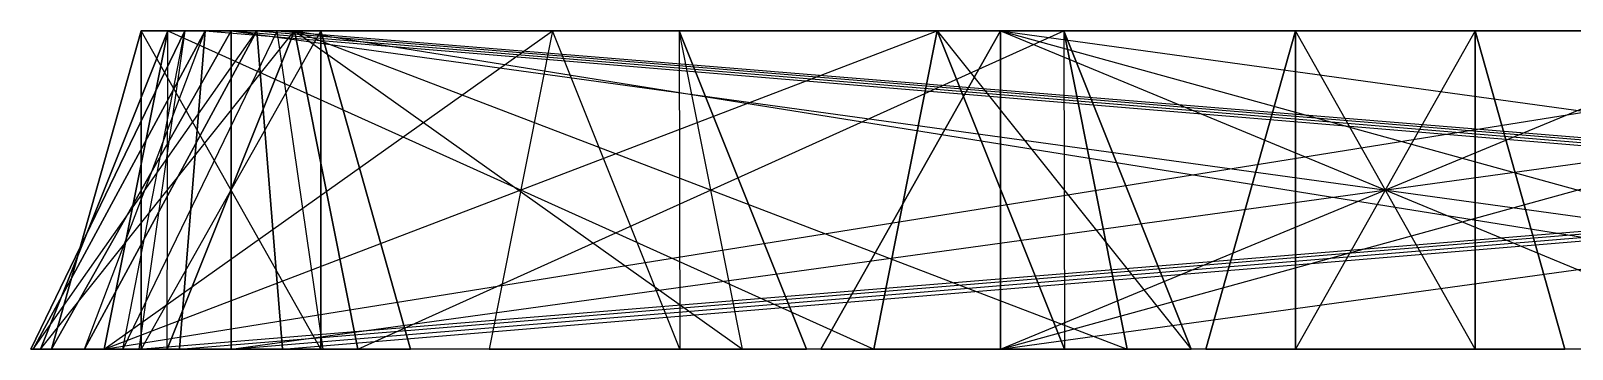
# Model space of a CAD drawing. Extents: x -3500 to 3500, y -22 to 22.
# Drawn here: x -2672.92 to -2661.47, y 19.69 to 22.05 of the extents above; entities that cross this region are included whole.
import ezdxf

# ---------------------------------------------------------------- set-up
doc = ezdxf.new("R2010")
doc.units = 0
doc.layers.add('UB3D', color=1, linetype='CONTINUOUS')

msp = doc.modelspace()

# ---------------------------------------------------------------- linework, layer by layer
at = {"layer": 'UB3D', "color": 2}
for points in [[(-2672.915079, 19.685039, -128.377441), (-2671.770433, 22.047244, -129.061181), (-2672.112323, 19.685039, -129.633543)], [(-2672.915079, 19.685039, -128.377441), (-2672.231378, 19.685039, -127.232874), (-2671.770433, 22.047244, -129.061181)], [(-2672.89689, 19.685039, 195.520551), (-2671.619331, 22.047244, 195.139016), (-2671.810118, 19.685039, 194.500197)], [(-2672.89689, 19.685039, 195.520551), (-2672.515394, 19.685039, 196.798031), (-2671.619331, 22.047244, 195.139016)], [(-2672.89689, 19.685039, 196.034961), (-2671.810118, 19.685039, 197.055315), (-2671.619331, 22.047244, 196.416496)], [(-2672.515394, 19.685039, 194.75748), (-2672.89689, 19.685039, 196.034961), (-2671.237835, 22.047244, 195.139016)], [(-2672.89689, 19.685039, 196.034961), (-2671.237835, 22.047244, 195.139016), (-2671.619331, 22.047244, 196.416496)], [(-2672.84378, 19.685039, -160.246063), (-2672.369252, 19.685039, -158.832913), (-2671.898898, 22.047244, -159.305394)], [(-2671.90315, 19.685039, -161.190866), (-2672.84378, 19.685039, -160.246063), (-2670.958268, 22.047244, -160.250197)], [(-2672.84378, 19.685039, -160.246063), (-2670.958268, 22.047244, -160.250197), (-2671.898898, 22.047244, -159.305394)], [(-2672.84378, 19.685039, -164.998425), (-2671.898898, 22.047244, -165.939094), (-2672.369252, 19.685039, -166.411575)], [(-2672.84378, 19.685039, -164.998425), (-2671.90315, 19.685039, -164.053622), (-2671.898898, 22.047244, -165.939094)], [(-2672.84378, 19.685039, -109.046063), (-2672.369252, 19.685039, -107.632913), (-2671.898898, 22.047244, -108.105394)], [(-2671.90315, 19.685039, -109.990866), (-2672.84378, 19.685039, -109.046063), (-2670.958268, 22.047244, -109.050197)], [(-2672.84378, 19.685039, -109.046063), (-2670.958268, 22.047244, -109.050197), (-2671.898898, 22.047244, -108.105394)], [(-2672.84378, 19.685039, -57.846063), (-2672.369252, 19.685039, -56.432913), (-2671.898898, 22.047244, -56.905394)], [(-2671.90315, 19.685039, -58.790866), (-2672.84378, 19.685039, -57.846063), (-2670.958268, 22.047244, -57.850197)], [(-2672.84378, 19.685039, -57.846063), (-2670.958268, 22.047244, -57.850197), (-2671.898898, 22.047244, -56.905394)], [(-2672.84378, 19.685039, 70.153937), (-2672.369252, 19.685039, 71.567087), (-2671.898898, 22.047244, 71.094606)], [(-2671.90315, 19.685039, 69.209134), (-2672.84378, 19.685039, 70.153937), (-2670.958268, 22.047244, 70.149803)], [(-2672.84378, 19.685039, 70.153937), (-2670.958268, 22.047244, 70.149803), (-2671.898898, 22.047244, 71.094606)], [(-2672.84378, 19.685039, 65.401575), (-2671.898898, 22.047244, 64.460906), (-2672.369252, 19.685039, 63.988425)], [(-2672.84378, 19.685039, 65.401575), (-2671.90315, 19.685039, 66.346378), (-2671.898898, 22.047244, 64.460906)], [(-2672.84378, 19.685039, 127.979331), (-2671.898898, 22.047244, 127.038661), (-2672.369252, 19.685039, 126.56622)], [(-2672.84378, 19.685039, 127.979331), (-2671.90315, 19.685039, 128.924213), (-2671.898898, 22.047244, 127.038661)], [(-2672.84378, 19.685039, 172.553937), (-2672.369252, 19.685039, 173.967087), (-2671.898898, 22.047244, 173.494606)], [(-2671.90315, 19.685039, 171.609134), (-2672.84378, 19.685039, 172.553937), (-2670.958268, 22.047244, 172.549803)], [(-2672.84378, 19.685039, 172.553937), (-2670.958268, 22.047244, 172.549803), (-2671.898898, 22.047244, 173.494606)], [(-2672.84378, 19.685039, 167.801575), (-2671.898898, 22.047244, 166.860906), (-2672.369252, 19.685039, 166.388425)], [(-2672.84378, 19.685039, 167.801575), (-2671.90315, 19.685039, 168.746378), (-2671.898898, 22.047244, 166.860906)], [(-2672.095236, 19.685039, -158.444488), (-2672.095236, 22.047244, -159.777795), (-2672.76189, 19.685039, -159.777795)], [(-2672.095236, 22.047244, -159.777795), (-2672.76189, 19.685039, -159.777795), (-2672.095236, 22.047244, -165.466693)], [(-2672.76189, 19.685039, -159.777795), (-2672.095236, 22.047244, -165.466693), (-2672.76189, 19.685039, -165.466693)], [(-2672.095236, 22.047244, -165.466693), (-2672.76189, 19.685039, -165.466693), (-2672.095236, 19.685039, -166.8)], [(-2672.76189, 19.685039, -146.222244), (-2671.428583, 22.047244, -146.222244), (-2671.428583, 19.685039, -146.888898)], [(-2672.76189, 19.685039, -144.888937), (-2671.428583, 19.685039, -144.222283), (-2671.428583, 22.047244, -144.888937)], [(-2672.76189, 19.685039, -146.222244), (-2672.76189, 19.685039, -144.888937), (-2671.428583, 22.047244, -146.222244)], [(-2672.76189, 19.685039, -144.888937), (-2671.428583, 22.047244, -146.222244), (-2671.428583, 22.047244, -144.888937)], [(-2672.76189, 19.685039, -129.155551), (-2671.428583, 22.047244, -129.155551), (-2671.428583, 19.685039, -129.822205)], [(-2672.76189, 19.685039, -127.822244), (-2671.428583, 19.685039, -127.155591), (-2671.428583, 22.047244, -127.822244)], [(-2672.76189, 19.685039, -129.155551), (-2672.76189, 19.685039, -127.822244), (-2671.428583, 22.047244, -129.155551)], [(-2672.76189, 19.685039, -127.822244), (-2671.428583, 22.047244, -129.155551), (-2671.428583, 22.047244, -127.822244)], [(-2672.095236, 19.685039, -107.244488), (-2672.095236, 22.047244, -108.577795), (-2672.76189, 19.685039, -108.577795)], [(-2672.095236, 22.047244, -108.577795), (-2672.76189, 19.685039, -108.577795), (-2672.095236, 22.047244, -119.955591)], [(-2672.76189, 19.685039, -108.577795), (-2672.095236, 22.047244, -119.955591), (-2672.76189, 19.685039, -119.955591)], [(-2672.095236, 22.047244, -119.955591), (-2672.76189, 19.685039, -119.955591), (-2672.095236, 19.685039, -121.288898)], [(-2672.76189, 19.685039, -117.777795), (-2671.428583, 22.047244, -117.777795), (-2671.428583, 19.685039, -118.444449)], [(-2672.76189, 19.685039, -116.444488), (-2671.428583, 19.685039, -115.777835), (-2671.428583, 22.047244, -116.444488)], [(-2672.76189, 19.685039, -117.777795), (-2672.76189, 19.685039, -116.444488), (-2671.428583, 22.047244, -117.777795)], [(-2672.76189, 19.685039, -116.444488), (-2671.428583, 22.047244, -117.777795), (-2671.428583, 22.047244, -116.444488)], [(-2672.095236, 19.685039, -56.044488), (-2672.095236, 22.047244, -57.377795), (-2672.76189, 19.685039, -57.377795)], [(-2672.095236, 22.047244, -57.377795), (-2672.76189, 19.685039, -57.377795), (-2672.095236, 22.047244, -68.755591)], [(-2672.76189, 19.685039, -57.377795), (-2672.095236, 22.047244, -68.755591), (-2672.76189, 19.685039, -68.755591)], [(-2672.095236, 22.047244, -68.755591), (-2672.76189, 19.685039, -68.755591), (-2672.095236, 19.685039, -70.088898)], [(-2672.76189, 19.685039, -66.577795), (-2671.428583, 22.047244, -66.577795), (-2671.428583, 19.685039, -67.244449)], [(-2672.76189, 19.685039, -65.244488), (-2671.428583, 19.685039, -64.577835), (-2671.428583, 22.047244, -65.244488)], [(-2672.76189, 19.685039, -66.577795), (-2672.76189, 19.685039, -65.244488), (-2671.428583, 22.047244, -66.577795)], [(-2672.76189, 19.685039, -65.244488), (-2671.428583, 22.047244, -66.577795), (-2671.428583, 22.047244, -65.244488)], [(-2672.76189, 19.685039, -43.822244), (-2671.428583, 22.047244, -43.822244), (-2671.428583, 19.685039, -44.488898)], [(-2672.76189, 19.685039, -42.488937), (-2671.428583, 19.685039, -41.822283), (-2671.428583, 22.047244, -42.488937)], [(-2672.76189, 19.685039, -43.822244), (-2672.76189, 19.685039, -42.488937), (-2671.428583, 22.047244, -43.822244)], [(-2672.76189, 19.685039, -42.488937), (-2671.428583, 22.047244, -43.822244), (-2671.428583, 22.047244, -42.488937)], [(-2672.76189, 19.685039, -26.755551), (-2671.428583, 22.047244, -26.755551), (-2671.428583, 19.685039, -27.422205)], [(-2672.76189, 19.685039, -25.422244), (-2671.428583, 19.685039, -24.755591), (-2671.428583, 22.047244, -25.422244)], [(-2672.76189, 19.685039, -26.755551), (-2672.76189, 19.685039, -25.422244), (-2671.428583, 22.047244, -26.755551)], [(-2672.76189, 19.685039, -25.422244), (-2671.428583, 22.047244, -26.755551), (-2671.428583, 22.047244, -25.422244)], [(-2672.76189, 19.685039, -9.688898), (-2671.428583, 22.047244, -9.688898), (-2671.428583, 19.685039, -10.355551)], [(-2672.76189, 19.685039, -8.355591), (-2671.428583, 19.685039, -7.688937), (-2671.428583, 22.047244, -8.355591)], [(-2672.76189, 19.685039, -9.688898), (-2672.76189, 19.685039, -8.355591), (-2671.428583, 22.047244, -9.688898)], [(-2672.76189, 19.685039, -8.355591), (-2671.428583, 22.047244, -9.688898), (-2671.428583, 22.047244, -8.355591)], [(-2672.76189, 19.685039, 7.377756), (-2671.428583, 22.047244, 7.377756), (-2671.428583, 19.685039, 6.711102)], [(-2672.76189, 19.685039, 8.711063), (-2671.428583, 19.685039, 9.377717), (-2671.428583, 22.047244, 8.711063)], [(-2672.76189, 19.685039, 7.377756), (-2672.76189, 19.685039, 8.711063), (-2671.428583, 22.047244, 7.377756)], [(-2672.76189, 19.685039, 8.711063), (-2671.428583, 22.047244, 7.377756), (-2671.428583, 22.047244, 8.711063)], [(-2672.76189, 19.685039, 24.444449), (-2671.428583, 22.047244, 24.444449), (-2671.428583, 19.685039, 23.777795)], [(-2672.76189, 19.685039, 25.777756), (-2671.428583, 19.685039, 26.444409), (-2671.428583, 22.047244, 25.777756)], [(-2672.76189, 19.685039, 24.444449), (-2672.76189, 19.685039, 25.777756), (-2671.428583, 22.047244, 24.444449)], [(-2672.76189, 19.685039, 25.777756), (-2671.428583, 22.047244, 24.444449), (-2671.428583, 22.047244, 25.777756)], [(-2672.095236, 19.685039, 71.955512), (-2672.095236, 22.047244, 70.622205), (-2672.76189, 19.685039, 70.622205)], [(-2672.095236, 22.047244, 70.622205), (-2672.76189, 19.685039, 70.622205), (-2672.095236, 22.047244, 64.933307)], [(-2672.76189, 19.685039, 70.622205), (-2672.095236, 22.047244, 64.933307), (-2672.76189, 19.685039, 64.933307)], [(-2672.095236, 22.047244, 64.933307), (-2672.76189, 19.685039, 64.933307), (-2672.095236, 19.685039, 63.6)], [(-2672.76189, 19.685039, 84.177756), (-2671.428583, 22.047244, 84.177756), (-2671.428583, 19.685039, 83.511102)], [(-2672.76189, 19.685039, 85.511063), (-2671.428583, 19.685039, 86.177717), (-2671.428583, 22.047244, 85.511063)], [(-2672.76189, 19.685039, 84.177756), (-2672.76189, 19.685039, 85.511063), (-2671.428583, 22.047244, 84.177756)], [(-2672.76189, 19.685039, 85.511063), (-2671.428583, 22.047244, 84.177756), (-2671.428583, 22.047244, 85.511063)], [(-2672.095236, 19.685039, 103.244409), (-2672.095236, 22.047244, 101.911102), (-2672.76189, 19.685039, 101.911102)], [(-2672.095236, 22.047244, 101.911102), (-2672.76189, 19.685039, 101.911102), (-2672.095236, 22.047244, 84.844409)], [(-2672.76189, 19.685039, 101.911102), (-2672.095236, 22.047244, 84.844409), (-2672.76189, 19.685039, 84.844409)], [(-2672.095236, 22.047244, 84.844409), (-2672.76189, 19.685039, 84.844409), (-2672.095236, 19.685039, 83.511102)], [(-2672.76189, 19.685039, 109.777756), (-2671.428583, 22.047244, 109.777756), (-2671.428583, 19.685039, 109.111102)], [(-2672.76189, 19.685039, 111.111063), (-2671.428583, 19.685039, 111.777717), (-2671.428583, 22.047244, 111.111063)], [(-2672.76189, 19.685039, 109.777756), (-2672.76189, 19.685039, 111.111063), (-2671.428583, 22.047244, 109.777756)], [(-2672.76189, 19.685039, 111.111063), (-2671.428583, 22.047244, 109.777756), (-2671.428583, 22.047244, 111.111063)], [(-2672.095236, 19.685039, 174.355512), (-2672.095236, 22.047244, 173.022205), (-2672.76189, 19.685039, 173.022205)], [(-2672.095236, 22.047244, 173.022205), (-2672.76189, 19.685039, 173.022205), (-2672.095236, 22.047244, 167.333307)], [(-2672.76189, 19.685039, 173.022205), (-2672.095236, 22.047244, 167.333307), (-2672.76189, 19.685039, 167.333307)], [(-2672.095236, 22.047244, 167.333307), (-2672.76189, 19.685039, 167.333307), (-2672.095236, 19.685039, 166)], [(-2672.515394, 19.685039, 196.798031), (-2671.047047, 19.685039, 197.055315), (-2671.237835, 22.047244, 196.416496)], [(-2672.515394, 19.685039, 196.798031), (-2671.619331, 22.047244, 195.139016), (-2671.237835, 22.047244, 196.416496)], [(-2672.515394, 19.685039, 194.75748), (-2671.237835, 22.047244, 195.139016), (-2671.047047, 19.685039, 194.500197)], [(-2672.369252, 19.685039, -158.832913), (-2671.898898, 22.047244, -159.305394), (-2666.654961, 19.685039, -153.144016)], [(-2671.898898, 22.047244, -165.939094), (-2672.369252, 19.685039, -166.411575), (-2666.184606, 22.047244, -171.627992)], [(-2672.369252, 19.685039, -166.411575), (-2666.184606, 22.047244, -171.627992), (-2666.654961, 19.685039, -172.100472)], [(-2672.369252, 19.685039, -107.632913), (-2671.898898, 22.047244, -108.105394), (-2666.654961, 19.685039, -101.944016)], [(-2672.369252, 19.685039, -56.432913), (-2671.898898, 22.047244, -56.905394), (-2666.654961, 19.685039, -50.744016)], [(-2672.369252, 19.685039, 71.567087), (-2671.898898, 22.047244, 71.094606), (-2666.654961, 19.685039, 77.255984)], [(-2671.898898, 22.047244, 64.460906), (-2672.369252, 19.685039, 63.988425), (-2666.184606, 22.047244, 58.772008)], [(-2672.369252, 19.685039, 63.988425), (-2666.184606, 22.047244, 58.772008), (-2666.654961, 19.685039, 58.299528)], [(-2671.898898, 22.047244, 127.038661), (-2672.369252, 19.685039, 126.56622), (-2657.613189, 22.047244, 112.816417)], [(-2672.369252, 19.685039, 126.56622), (-2657.613189, 22.047244, 112.816417), (-2658.083543, 19.685039, 112.343976)], [(-2672.369252, 19.685039, 173.967087), (-2671.898898, 22.047244, 173.494606), (-2666.654961, 19.685039, 179.655984)], [(-2671.898898, 22.047244, 166.860906), (-2672.369252, 19.685039, 166.388425), (-2669.041772, 22.047244, 164.016457)], [(-2672.369252, 19.685039, 166.388425), (-2669.041772, 22.047244, 164.016457), (-2669.512126, 19.685039, 163.543976)], [(-2672.231378, 19.685039, -127.232874), (-2670.744843, 19.685039, -127.344252), (-2671.086732, 22.047244, -127.916614)], [(-2672.231378, 19.685039, -127.232874), (-2671.770433, 22.047244, -129.061181), (-2671.086732, 22.047244, -127.916614)], [(-2671.770433, 22.047244, -129.061181), (-2672.112323, 19.685039, -129.633543), (-2643.199016, 22.047244, -146.127874)], [(-2672.112323, 19.685039, -129.633543), (-2643.199016, 22.047244, -146.127874), (-2643.540906, 19.685039, -146.700236)], [(-2672.095236, 19.685039, -158.444488), (-2670.761929, 19.685039, -158.444488), (-2672.095236, 22.047244, -159.777795)], [(-2670.761929, 19.685039, -158.444488), (-2672.095236, 22.047244, -159.777795), (-2670.761929, 22.047244, -159.777795)], [(-2672.095236, 22.047244, -159.777795), (-2670.761929, 22.047244, -159.777795), (-2672.095236, 22.047244, -165.466693)], [(-2670.761929, 22.047244, -159.777795), (-2672.095236, 22.047244, -165.466693), (-2670.761929, 22.047244, -165.466693)], [(-2672.095236, 22.047244, -165.466693), (-2670.761929, 22.047244, -165.466693), (-2672.095236, 19.685039, -166.8)], [(-2670.761929, 22.047244, -165.466693), (-2672.095236, 19.685039, -166.8), (-2670.761929, 19.685039, -166.8)], [(-2672.095236, 19.685039, -107.244488), (-2670.761929, 19.685039, -107.244488), (-2672.095236, 22.047244, -108.577795)], [(-2670.761929, 19.685039, -107.244488), (-2672.095236, 22.047244, -108.577795), (-2670.761929, 22.047244, -108.577795)], [(-2672.095236, 22.047244, -108.577795), (-2670.761929, 22.047244, -108.577795), (-2672.095236, 22.047244, -119.955591)], [(-2670.761929, 22.047244, -108.577795), (-2672.095236, 22.047244, -119.955591), (-2670.761929, 22.047244, -119.955591)], [(-2672.095236, 22.047244, -119.955591), (-2670.761929, 22.047244, -119.955591), (-2672.095236, 19.685039, -121.288898)], [(-2670.761929, 22.047244, -119.955591), (-2672.095236, 19.685039, -121.288898), (-2670.761929, 19.685039, -121.288898)], [(-2672.095236, 19.685039, -56.044488), (-2670.761929, 19.685039, -56.044488), (-2672.095236, 22.047244, -57.377795)], [(-2670.761929, 19.685039, -56.044488), (-2672.095236, 22.047244, -57.377795), (-2670.761929, 22.047244, -57.377795)], [(-2672.095236, 22.047244, -57.377795), (-2670.761929, 22.047244, -57.377795), (-2672.095236, 22.047244, -68.755591)], [(-2670.761929, 22.047244, -57.377795), (-2672.095236, 22.047244, -68.755591), (-2670.761929, 22.047244, -68.755591)], [(-2672.095236, 22.047244, -68.755591), (-2670.761929, 22.047244, -68.755591), (-2672.095236, 19.685039, -70.088898)], [(-2670.761929, 22.047244, -68.755591), (-2672.095236, 19.685039, -70.088898), (-2670.761929, 19.685039, -70.088898)], [(-2672.095236, 19.685039, 71.955512), (-2670.761929, 19.685039, 71.955512), (-2672.095236, 22.047244, 70.622205)], [(-2670.761929, 19.685039, 71.955512), (-2672.095236, 22.047244, 70.622205), (-2670.761929, 22.047244, 70.622205)], [(-2672.095236, 22.047244, 70.622205), (-2670.761929, 22.047244, 70.622205), (-2672.095236, 22.047244, 64.933307)], [(-2670.761929, 22.047244, 70.622205), (-2672.095236, 22.047244, 64.933307), (-2670.761929, 22.047244, 64.933307)], [(-2672.095236, 22.047244, 64.933307), (-2670.761929, 22.047244, 64.933307), (-2672.095236, 19.685039, 63.6)], [(-2670.761929, 22.047244, 64.933307), (-2672.095236, 19.685039, 63.6), (-2670.761929, 19.685039, 63.6)], [(-2672.095236, 19.685039, 103.244409), (-2670.761929, 19.685039, 103.244409), (-2672.095236, 22.047244, 101.911102)], [(-2670.761929, 19.685039, 103.244409), (-2672.095236, 22.047244, 101.911102), (-2670.761929, 22.047244, 101.911102)], [(-2672.095236, 22.047244, 101.911102), (-2670.761929, 22.047244, 101.911102), (-2672.095236, 22.047244, 84.844409)], [(-2670.761929, 22.047244, 101.911102), (-2672.095236, 22.047244, 84.844409), (-2670.761929, 22.047244, 84.844409)], [(-2672.095236, 22.047244, 84.844409), (-2670.761929, 22.047244, 84.844409), (-2672.095236, 19.685039, 83.511102)], [(-2670.761929, 22.047244, 84.844409), (-2672.095236, 19.685039, 83.511102), (-2670.761929, 19.685039, 83.511102)], [(-2672.095236, 19.685039, 174.355512), (-2670.761929, 19.685039, 174.355512), (-2672.095236, 22.047244, 173.022205)], [(-2670.761929, 19.685039, 174.355512), (-2672.095236, 22.047244, 173.022205), (-2670.761929, 22.047244, 173.022205)], [(-2672.095236, 22.047244, 173.022205), (-2670.761929, 22.047244, 173.022205), (-2672.095236, 22.047244, 167.333307)], [(-2670.761929, 22.047244, 173.022205), (-2672.095236, 22.047244, 167.333307), (-2670.761929, 22.047244, 167.333307)], [(-2672.095236, 22.047244, 167.333307), (-2670.761929, 22.047244, 167.333307), (-2672.095236, 19.685039, 166)], [(-2670.761929, 22.047244, 167.333307), (-2672.095236, 19.685039, 166), (-2670.761929, 19.685039, 166)], [(-2671.90315, 19.685039, -161.190866), (-2670.958268, 22.047244, -160.250197), (-2670.487913, 19.685039, -160.722677)], [(-2671.90315, 19.685039, -164.053622), (-2670.487913, 19.685039, -164.521811), (-2670.958268, 22.047244, -164.994291)], [(-2671.90315, 19.685039, -164.053622), (-2671.898898, 22.047244, -165.939094), (-2670.958268, 22.047244, -164.994291)], [(-2671.90315, 19.685039, -109.990866), (-2670.958268, 22.047244, -109.050197), (-2670.487913, 19.685039, -109.522677)], [(-2671.90315, 19.685039, -58.790866), (-2670.958268, 22.047244, -57.850197), (-2670.487913, 19.685039, -58.322677)], [(-2671.90315, 19.685039, 69.209134), (-2670.958268, 22.047244, 70.149803), (-2670.487913, 19.685039, 69.677323)], [(-2671.90315, 19.685039, 66.346378), (-2670.487913, 19.685039, 65.878189), (-2670.958268, 22.047244, 65.405709)], [(-2671.90315, 19.685039, 66.346378), (-2671.898898, 22.047244, 64.460906), (-2670.958268, 22.047244, 65.405709)], [(-2671.90315, 19.685039, 128.924213), (-2670.487913, 19.685039, 128.455984), (-2670.958268, 22.047244, 127.983543)], [(-2671.90315, 19.685039, 128.924213), (-2671.898898, 22.047244, 127.038661), (-2670.958268, 22.047244, 127.983543)], [(-2671.90315, 19.685039, 171.609134), (-2670.958268, 22.047244, 172.549803), (-2670.487913, 19.685039, 172.077323)], [(-2671.90315, 19.685039, 168.746378), (-2670.487913, 19.685039, 168.278189), (-2670.958268, 22.047244, 167.805709)], [(-2671.90315, 19.685039, 168.746378), (-2671.898898, 22.047244, 166.860906), (-2670.958268, 22.047244, 167.805709)], [(-2671.898898, 22.047244, -159.305394), (-2666.654961, 19.685039, -153.144016), (-2666.184606, 22.047244, -153.616496)], [(-2670.958268, 22.047244, -160.250197), (-2671.898898, 22.047244, -159.305394), (-2665.243976, 22.047244, -154.561299)], [(-2671.898898, 22.047244, -159.305394), (-2665.243976, 22.047244, -154.561299), (-2666.184606, 22.047244, -153.616496)], [(-2671.898898, 22.047244, -165.939094), (-2670.958268, 22.047244, -164.994291), (-2666.184606, 22.047244, -171.627992)], [(-2671.898898, 22.047244, -108.105394), (-2666.654961, 19.685039, -101.944016), (-2666.184606, 22.047244, -102.416496)], [(-2670.958268, 22.047244, -109.050197), (-2671.898898, 22.047244, -108.105394), (-2665.243976, 22.047244, -103.361299)], [(-2671.898898, 22.047244, -108.105394), (-2665.243976, 22.047244, -103.361299), (-2666.184606, 22.047244, -102.416496)], [(-2671.898898, 22.047244, -56.905394), (-2666.654961, 19.685039, -50.744016), (-2666.184606, 22.047244, -51.216496)], [(-2670.958268, 22.047244, -57.850197), (-2671.898898, 22.047244, -56.905394), (-2665.243976, 22.047244, -52.161299)], [(-2671.898898, 22.047244, -56.905394), (-2665.243976, 22.047244, -52.161299), (-2666.184606, 22.047244, -51.216496)], [(-2671.898898, 22.047244, 71.094606), (-2666.654961, 19.685039, 77.255984), (-2666.184606, 22.047244, 76.783504)], [(-2670.958268, 22.047244, 70.149803), (-2671.898898, 22.047244, 71.094606), (-2665.243976, 22.047244, 75.838701)], [(-2671.898898, 22.047244, 71.094606), (-2665.243976, 22.047244, 75.838701), (-2666.184606, 22.047244, 76.783504)], [(-2671.898898, 22.047244, 64.460906), (-2670.958268, 22.047244, 65.405709), (-2666.184606, 22.047244, 58.772008)], [(-2671.898898, 22.047244, 127.038661), (-2670.958268, 22.047244, 127.983543), (-2657.613189, 22.047244, 112.816417)], [(-2671.898898, 22.047244, 173.494606), (-2666.654961, 19.685039, 179.655984), (-2666.184606, 22.047244, 179.183504)], [(-2670.958268, 22.047244, 172.549803), (-2671.898898, 22.047244, 173.494606), (-2665.243976, 22.047244, 178.238701)], [(-2671.898898, 22.047244, 173.494606), (-2665.243976, 22.047244, 178.238701), (-2666.184606, 22.047244, 179.183504)], [(-2671.898898, 22.047244, 166.860906), (-2670.958268, 22.047244, 167.805709), (-2669.041772, 22.047244, 164.016457)], [(-2671.619331, 22.047244, 195.139016), (-2671.810118, 19.685039, 194.500197), (-2643.047913, 22.047244, 186.605669)], [(-2671.810118, 19.685039, 194.500197), (-2643.047913, 22.047244, 186.605669), (-2643.238701, 19.685039, 185.96685)], [(-2671.810118, 19.685039, 197.055315), (-2671.619331, 22.047244, 196.416496), (-2643.238701, 19.685039, 205.588661)], [(-2671.770433, 22.047244, -129.061181), (-2671.086732, 22.047244, -127.916614), (-2643.199016, 22.047244, -146.127874)], [(-2671.619331, 22.047244, 195.139016), (-2671.237835, 22.047244, 196.416496), (-2643.047913, 22.047244, 186.605669)], [(-2671.619331, 22.047244, 196.416496), (-2643.238701, 19.685039, 205.588661), (-2643.047913, 22.047244, 204.949843)], [(-2671.237835, 22.047244, 195.139016), (-2671.619331, 22.047244, 196.416496), (-2642.666417, 22.047244, 203.672362)], [(-2671.619331, 22.047244, 196.416496), (-2642.666417, 22.047244, 203.672362), (-2643.047913, 22.047244, 204.949843)], [(-2671.428583, 22.047244, -146.222244), (-2671.428583, 19.685039, -146.888898), (-2642.857165, 22.047244, -146.222244)], [(-2671.428583, 19.685039, -146.888898), (-2642.857165, 22.047244, -146.222244), (-2642.857165, 19.685039, -146.888898)], [(-2671.428583, 19.685039, -144.222283), (-2671.428583, 22.047244, -144.888937), (-2642.857165, 19.685039, -144.222283)], [(-2671.428583, 22.047244, -144.888937), (-2642.857165, 19.685039, -144.222283), (-2642.857165, 22.047244, -144.888937)], [(-2671.428583, 22.047244, -146.222244), (-2671.428583, 22.047244, -144.888937), (-2642.857165, 22.047244, -146.222244)], [(-2671.428583, 22.047244, -144.888937), (-2642.857165, 22.047244, -146.222244), (-2642.857165, 22.047244, -144.888937)], [(-2671.428583, 22.047244, -129.155551), (-2671.428583, 19.685039, -129.822205), (-2642.857165, 22.047244, -129.155551)], [(-2671.428583, 19.685039, -129.822205), (-2642.857165, 22.047244, -129.155551), (-2642.857165, 19.685039, -129.822205)], [(-2671.428583, 19.685039, -127.155591), (-2671.428583, 22.047244, -127.822244), (-2642.857165, 19.685039, -127.155591)], [(-2671.428583, 22.047244, -127.822244), (-2642.857165, 19.685039, -127.155591), (-2642.857165, 22.047244, -127.822244)], [(-2671.428583, 22.047244, -129.155551), (-2671.428583, 22.047244, -127.822244), (-2642.857165, 22.047244, -129.155551)], [(-2671.428583, 22.047244, -127.822244), (-2642.857165, 22.047244, -129.155551), (-2642.857165, 22.047244, -127.822244)], [(-2671.428583, 22.047244, -117.777795), (-2671.428583, 19.685039, -118.444449), (-2642.857165, 22.047244, -117.777795)], [(-2671.428583, 19.685039, -118.444449), (-2642.857165, 22.047244, -117.777795), (-2642.857165, 19.685039, -118.444449)], [(-2671.428583, 19.685039, -115.777835), (-2671.428583, 22.047244, -116.444488), (-2642.857165, 19.685039, -115.777835)], [(-2671.428583, 22.047244, -116.444488), (-2642.857165, 19.685039, -115.777835), (-2642.857165, 22.047244, -116.444488)], [(-2671.428583, 22.047244, -117.777795), (-2671.428583, 22.047244, -116.444488), (-2642.857165, 22.047244, -117.777795)], [(-2671.428583, 22.047244, -116.444488), (-2642.857165, 22.047244, -117.777795), (-2642.857165, 22.047244, -116.444488)], [(-2671.428583, 22.047244, -66.577795), (-2671.428583, 19.685039, -67.244449), (-2642.857165, 22.047244, -66.577795)], [(-2671.428583, 19.685039, -67.244449), (-2642.857165, 22.047244, -66.577795), (-2642.857165, 19.685039, -67.244449)], [(-2671.428583, 19.685039, -64.577835), (-2671.428583, 22.047244, -65.244488), (-2642.857165, 19.685039, -64.577835)], [(-2671.428583, 22.047244, -65.244488), (-2642.857165, 19.685039, -64.577835), (-2642.857165, 22.047244, -65.244488)], [(-2671.428583, 22.047244, -66.577795), (-2671.428583, 22.047244, -65.244488), (-2642.857165, 22.047244, -66.577795)], [(-2671.428583, 22.047244, -65.244488), (-2642.857165, 22.047244, -66.577795), (-2642.857165, 22.047244, -65.244488)], [(-2671.428583, 22.047244, -43.822244), (-2671.428583, 19.685039, -44.488898), (-2654.285748, 22.047244, -43.822244)], [(-2671.428583, 19.685039, -44.488898), (-2654.285748, 22.047244, -43.822244), (-2654.285748, 19.685039, -44.488898)], [(-2671.428583, 19.685039, -41.822283), (-2671.428583, 22.047244, -42.488937), (-2654.285748, 19.685039, -41.822283)], [(-2671.428583, 22.047244, -42.488937), (-2654.285748, 19.685039, -41.822283), (-2654.285748, 22.047244, -42.488937)], [(-2671.428583, 22.047244, -43.822244), (-2671.428583, 22.047244, -42.488937), (-2654.285748, 22.047244, -43.822244)], [(-2671.428583, 22.047244, -42.488937), (-2654.285748, 22.047244, -43.822244), (-2654.285748, 22.047244, -42.488937)], [(-2671.428583, 22.047244, -26.755551), (-2671.428583, 19.685039, -27.422205), (-2654.285748, 22.047244, -26.755551)], [(-2671.428583, 19.685039, -27.422205), (-2654.285748, 22.047244, -26.755551), (-2654.285748, 19.685039, -27.422205)], [(-2671.428583, 19.685039, -24.755591), (-2671.428583, 22.047244, -25.422244), (-2654.285748, 19.685039, -24.755591)], [(-2671.428583, 22.047244, -25.422244), (-2654.285748, 19.685039, -24.755591), (-2654.285748, 22.047244, -25.422244)], [(-2671.428583, 22.047244, -26.755551), (-2671.428583, 22.047244, -25.422244), (-2654.285748, 22.047244, -26.755551)], [(-2671.428583, 22.047244, -25.422244), (-2654.285748, 22.047244, -26.755551), (-2654.285748, 22.047244, -25.422244)], [(-2671.428583, 22.047244, -9.688898), (-2671.428583, 19.685039, -10.355551), (-2642.857165, 22.047244, -9.688898)], [(-2671.428583, 19.685039, -10.355551), (-2642.857165, 22.047244, -9.688898), (-2642.857165, 19.685039, -10.355551)], [(-2671.428583, 19.685039, -7.688937), (-2671.428583, 22.047244, -8.355591), (-2642.857165, 19.685039, -7.688937)], [(-2671.428583, 22.047244, -8.355591), (-2642.857165, 19.685039, -7.688937), (-2642.857165, 22.047244, -8.355591)], [(-2671.428583, 22.047244, -9.688898), (-2671.428583, 22.047244, -8.355591), (-2642.857165, 22.047244, -9.688898)], [(-2671.428583, 22.047244, -8.355591), (-2642.857165, 22.047244, -9.688898), (-2642.857165, 22.047244, -8.355591)], [(-2671.428583, 22.047244, 7.377756), (-2671.428583, 19.685039, 6.711102), (-2654.285748, 22.047244, 7.377756)], [(-2671.428583, 19.685039, 6.711102), (-2654.285748, 22.047244, 7.377756), (-2654.285748, 19.685039, 6.711102)], [(-2671.428583, 19.685039, 9.377717), (-2671.428583, 22.047244, 8.711063), (-2654.285748, 19.685039, 9.377717)], [(-2671.428583, 22.047244, 8.711063), (-2654.285748, 19.685039, 9.377717), (-2654.285748, 22.047244, 8.711063)], [(-2671.428583, 22.047244, 7.377756), (-2671.428583, 22.047244, 8.711063), (-2654.285748, 22.047244, 7.377756)], [(-2671.428583, 22.047244, 8.711063), (-2654.285748, 22.047244, 7.377756), (-2654.285748, 22.047244, 8.711063)], [(-2671.428583, 22.047244, 24.444449), (-2671.428583, 19.685039, 23.777795), (-2654.285748, 22.047244, 24.444449)], [(-2671.428583, 19.685039, 23.777795), (-2654.285748, 22.047244, 24.444449), (-2654.285748, 19.685039, 23.777795)], [(-2671.428583, 19.685039, 26.444409), (-2671.428583, 22.047244, 25.777756), (-2654.285748, 19.685039, 26.444409)], [(-2671.428583, 22.047244, 25.777756), (-2654.285748, 19.685039, 26.444409), (-2654.285748, 22.047244, 25.777756)], [(-2671.428583, 22.047244, 24.444449), (-2671.428583, 22.047244, 25.777756), (-2654.285748, 22.047244, 24.444449)], [(-2671.428583, 22.047244, 25.777756), (-2654.285748, 22.047244, 24.444449), (-2654.285748, 22.047244, 25.777756)], [(-2671.428583, 22.047244, 84.177756), (-2671.428583, 19.685039, 83.511102), (-2642.857165, 22.047244, 84.177756)], [(-2671.428583, 19.685039, 83.511102), (-2642.857165, 22.047244, 84.177756), (-2642.857165, 19.685039, 83.511102)], [(-2671.428583, 19.685039, 86.177717), (-2671.428583, 22.047244, 85.511063), (-2642.857165, 19.685039, 86.177717)], [(-2671.428583, 22.047244, 85.511063), (-2642.857165, 19.685039, 86.177717), (-2642.857165, 22.047244, 85.511063)], [(-2671.428583, 22.047244, 84.177756), (-2671.428583, 22.047244, 85.511063), (-2642.857165, 22.047244, 84.177756)], [(-2671.428583, 22.047244, 85.511063), (-2642.857165, 22.047244, 84.177756), (-2642.857165, 22.047244, 85.511063)], [(-2671.428583, 22.047244, 109.777756), (-2671.428583, 19.685039, 109.111102), (-2642.857165, 22.047244, 109.777756)], [(-2671.428583, 19.685039, 109.111102), (-2642.857165, 22.047244, 109.777756), (-2642.857165, 19.685039, 109.111102)], [(-2671.428583, 19.685039, 111.777717), (-2671.428583, 22.047244, 111.111063), (-2642.857165, 19.685039, 111.777717)], [(-2671.428583, 22.047244, 111.111063), (-2642.857165, 19.685039, 111.777717), (-2642.857165, 22.047244, 111.111063)], [(-2671.428583, 22.047244, 109.777756), (-2671.428583, 22.047244, 111.111063), (-2642.857165, 22.047244, 109.777756)], [(-2671.428583, 22.047244, 111.111063), (-2642.857165, 22.047244, 109.777756), (-2642.857165, 22.047244, 111.111063)], [(-2671.047047, 19.685039, 197.055315), (-2671.237835, 22.047244, 196.416496), (-2642.47563, 19.685039, 188.521969)], [(-2671.237835, 22.047244, 196.416496), (-2642.47563, 19.685039, 188.521969), (-2642.666417, 22.047244, 187.88315)], [(-2671.237835, 22.047244, 196.416496), (-2643.047913, 22.047244, 186.605669), (-2642.666417, 22.047244, 187.88315)], [(-2671.237835, 22.047244, 195.139016), (-2671.047047, 19.685039, 194.500197), (-2642.666417, 22.047244, 203.672362)], [(-2670.744843, 19.685039, -127.344252), (-2671.086732, 22.047244, -127.916614), (-2642.173425, 19.685039, -144.410945)], [(-2671.086732, 22.047244, -127.916614), (-2642.173425, 19.685039, -144.410945), (-2642.515315, 22.047244, -144.983307)], [(-2671.086732, 22.047244, -127.916614), (-2643.199016, 22.047244, -146.127874), (-2642.515315, 22.047244, -144.983307)], [(-2671.047047, 19.685039, 194.500197), (-2642.666417, 22.047244, 203.672362), (-2642.47563, 19.685039, 203.033543)], [(-2670.958268, 22.047244, -160.250197), (-2670.487913, 19.685039, -160.722677), (-2665.243976, 22.047244, -154.561299)], [(-2670.487913, 19.685039, -164.521811), (-2670.958268, 22.047244, -164.994291), (-2664.773622, 19.685039, -170.210709)], [(-2670.958268, 22.047244, -164.994291), (-2664.773622, 19.685039, -170.210709), (-2665.243976, 22.047244, -170.683189)], [(-2670.958268, 22.047244, -164.994291), (-2666.184606, 22.047244, -171.627992), (-2665.243976, 22.047244, -170.683189)], [(-2670.958268, 22.047244, -109.050197), (-2670.487913, 19.685039, -109.522677), (-2665.243976, 22.047244, -103.361299)], [(-2670.958268, 22.047244, -57.850197), (-2670.487913, 19.685039, -58.322677), (-2665.243976, 22.047244, -52.161299)], [(-2670.958268, 22.047244, 70.149803), (-2670.487913, 19.685039, 69.677323), (-2665.243976, 22.047244, 75.838701)], [(-2670.487913, 19.685039, 65.878189), (-2670.958268, 22.047244, 65.405709), (-2664.773622, 19.685039, 60.189291)], [(-2670.958268, 22.047244, 65.405709), (-2664.773622, 19.685039, 60.189291), (-2665.243976, 22.047244, 59.716811)], [(-2670.958268, 22.047244, 65.405709), (-2666.184606, 22.047244, 58.772008), (-2665.243976, 22.047244, 59.716811)], [(-2670.487913, 19.685039, 128.455984), (-2670.958268, 22.047244, 127.983543), (-2656.202205, 19.685039, 114.23374)], [(-2670.958268, 22.047244, 127.983543), (-2656.202205, 19.685039, 114.23374), (-2656.672559, 22.047244, 113.761299)], [(-2670.958268, 22.047244, 127.983543), (-2657.613189, 22.047244, 112.816417), (-2656.672559, 22.047244, 113.761299)], [(-2670.958268, 22.047244, 172.549803), (-2670.487913, 19.685039, 172.077323), (-2665.243976, 22.047244, 178.238701)], [(-2670.487913, 19.685039, 168.278189), (-2670.958268, 22.047244, 167.805709), (-2667.630787, 19.685039, 165.43374)], [(-2670.958268, 22.047244, 167.805709), (-2667.630787, 19.685039, 165.43374), (-2668.101142, 22.047244, 164.96126)], [(-2670.958268, 22.047244, 167.805709), (-2669.041772, 22.047244, 164.016457), (-2668.101142, 22.047244, 164.96126)], [(-2670.761929, 19.685039, -158.444488), (-2670.095276, 19.685039, -159.777795), (-2670.761929, 22.047244, -159.777795)], [(-2670.095276, 19.685039, -159.777795), (-2670.761929, 22.047244, -159.777795), (-2670.095276, 19.685039, -165.466693)], [(-2670.761929, 22.047244, -159.777795), (-2670.095276, 19.685039, -165.466693), (-2670.761929, 22.047244, -165.466693)], [(-2670.095276, 19.685039, -165.466693), (-2670.761929, 22.047244, -165.466693), (-2670.761929, 19.685039, -166.8)], [(-2670.761929, 19.685039, -107.244488), (-2670.095276, 19.685039, -108.577795), (-2670.761929, 22.047244, -108.577795)], [(-2670.095276, 19.685039, -108.577795), (-2670.761929, 22.047244, -108.577795), (-2670.095276, 19.685039, -119.955591)], [(-2670.761929, 22.047244, -108.577795), (-2670.095276, 19.685039, -119.955591), (-2670.761929, 22.047244, -119.955591)], [(-2670.095276, 19.685039, -119.955591), (-2670.761929, 22.047244, -119.955591), (-2670.761929, 19.685039, -121.288898)], [(-2670.761929, 19.685039, -56.044488), (-2670.095276, 19.685039, -57.377795), (-2670.761929, 22.047244, -57.377795)], [(-2670.095276, 19.685039, -57.377795), (-2670.761929, 22.047244, -57.377795), (-2670.095276, 19.685039, -68.755591)], [(-2670.761929, 22.047244, -57.377795), (-2670.095276, 19.685039, -68.755591), (-2670.761929, 22.047244, -68.755591)], [(-2670.095276, 19.685039, -68.755591), (-2670.761929, 22.047244, -68.755591), (-2670.761929, 19.685039, -70.088898)], [(-2670.761929, 19.685039, 71.955512), (-2670.095276, 19.685039, 70.622205), (-2670.761929, 22.047244, 70.622205)], [(-2670.095276, 19.685039, 70.622205), (-2670.761929, 22.047244, 70.622205), (-2670.095276, 19.685039, 64.933307)], [(-2670.761929, 22.047244, 70.622205), (-2670.095276, 19.685039, 64.933307), (-2670.761929, 22.047244, 64.933307)], [(-2670.095276, 19.685039, 64.933307), (-2670.761929, 22.047244, 64.933307), (-2670.761929, 19.685039, 63.6)], [(-2670.761929, 19.685039, 103.244409), (-2670.095276, 19.685039, 101.911102), (-2670.761929, 22.047244, 101.911102)], [(-2670.095276, 19.685039, 101.911102), (-2670.761929, 22.047244, 101.911102), (-2670.095276, 19.685039, 84.844409)], [(-2670.761929, 22.047244, 101.911102), (-2670.095276, 19.685039, 84.844409), (-2670.761929, 22.047244, 84.844409)], [(-2670.095276, 19.685039, 84.844409), (-2670.761929, 22.047244, 84.844409), (-2670.761929, 19.685039, 83.511102)], [(-2670.761929, 19.685039, 174.355512), (-2670.095276, 19.685039, 173.022205), (-2670.761929, 22.047244, 173.022205)], [(-2670.095276, 19.685039, 173.022205), (-2670.761929, 22.047244, 173.022205), (-2670.095276, 19.685039, 167.333307)], [(-2670.761929, 22.047244, 173.022205), (-2670.095276, 19.685039, 167.333307), (-2670.761929, 22.047244, 167.333307)], [(-2670.095276, 19.685039, 167.333307), (-2670.761929, 22.047244, 167.333307), (-2670.761929, 19.685039, 166)], [(-2670.487913, 19.685039, -160.722677), (-2665.243976, 22.047244, -154.561299), (-2664.773622, 19.685039, -155.03378)], [(-2670.487913, 19.685039, -109.522677), (-2665.243976, 22.047244, -103.361299), (-2664.773622, 19.685039, -103.83378)], [(-2670.487913, 19.685039, -58.322677), (-2665.243976, 22.047244, -52.161299), (-2664.773622, 19.685039, -52.63378)], [(-2670.487913, 19.685039, 69.677323), (-2665.243976, 22.047244, 75.838701), (-2664.773622, 19.685039, 75.36622)], [(-2670.487913, 19.685039, 172.077323), (-2665.243976, 22.047244, 178.238701), (-2664.773622, 19.685039, 177.76622)], [(-2669.041772, 22.047244, 164.016457), (-2669.512126, 19.685039, 163.543976), (-2668.09689, 19.685039, 163.075787)], [(-2669.041772, 22.047244, 164.016457), (-2668.101142, 22.047244, 164.96126), (-2668.09689, 19.685039, 163.075787)], [(-2667.630787, 19.685039, 165.43374), (-2668.101142, 22.047244, 164.96126), (-2667.15626, 19.685039, 164.020591)], [(-2668.101142, 22.047244, 164.96126), (-2668.09689, 19.685039, 163.075787), (-2667.15626, 19.685039, 164.020591)], [(-2667.047598, 19.685039, -154.755551), (-2665.714291, 22.047244, -154.755551), (-2665.714291, 19.685039, -155.422205)], [(-2667.047598, 19.685039, -153.422244), (-2665.714291, 19.685039, -152.755591), (-2665.714291, 22.047244, -153.422244)], [(-2667.047598, 19.685039, -154.755551), (-2667.047598, 19.685039, -153.422244), (-2665.714291, 22.047244, -154.755551)], [(-2667.047598, 19.685039, -153.422244), (-2665.714291, 22.047244, -154.755551), (-2665.714291, 22.047244, -153.422244)], [(-2667.047598, 19.685039, -171.822244), (-2665.714291, 22.047244, -171.822244), (-2665.714291, 19.685039, -172.488898)], [(-2667.047598, 19.685039, -170.488937), (-2665.714291, 19.685039, -169.822283), (-2665.714291, 22.047244, -170.488937)], [(-2667.047598, 19.685039, -171.822244), (-2667.047598, 19.685039, -170.488937), (-2665.714291, 22.047244, -171.822244)], [(-2667.047598, 19.685039, -170.488937), (-2665.714291, 22.047244, -171.822244), (-2665.714291, 22.047244, -170.488937)], [(-2667.047598, 19.685039, -103.555551), (-2665.714291, 22.047244, -103.555551), (-2665.714291, 19.685039, -104.222205)], [(-2667.047598, 19.685039, -102.222244), (-2665.714291, 19.685039, -101.555591), (-2665.714291, 22.047244, -102.222244)], [(-2667.047598, 19.685039, -103.555551), (-2667.047598, 19.685039, -102.222244), (-2665.714291, 22.047244, -103.555551)], [(-2667.047598, 19.685039, -102.222244), (-2665.714291, 22.047244, -103.555551), (-2665.714291, 22.047244, -102.222244)], [(-2667.047598, 19.685039, -52.355551), (-2665.714291, 22.047244, -52.355551), (-2665.714291, 19.685039, -53.022205)], [(-2667.047598, 19.685039, -51.022244), (-2665.714291, 19.685039, -50.355591), (-2665.714291, 22.047244, -51.022244)], [(-2667.047598, 19.685039, -52.355551), (-2667.047598, 19.685039, -51.022244), (-2665.714291, 22.047244, -52.355551)], [(-2667.047598, 19.685039, -51.022244), (-2665.714291, 22.047244, -52.355551), (-2665.714291, 22.047244, -51.022244)], [(-2667.047598, 19.685039, 58.577756), (-2665.714291, 22.047244, 58.577756), (-2665.714291, 19.685039, 57.911102)], [(-2667.047598, 19.685039, 59.911063), (-2665.714291, 19.685039, 60.577717), (-2665.714291, 22.047244, 59.911063)], [(-2667.047598, 19.685039, 58.577756), (-2667.047598, 19.685039, 59.911063), (-2665.714291, 22.047244, 58.577756)], [(-2667.047598, 19.685039, 59.911063), (-2665.714291, 22.047244, 58.577756), (-2665.714291, 22.047244, 59.911063)], [(-2667.047598, 19.685039, 178.044449), (-2665.714291, 22.047244, 178.044449), (-2665.714291, 19.685039, 177.377795)], [(-2667.047598, 19.685039, 179.377756), (-2665.714291, 19.685039, 180.044409), (-2665.714291, 22.047244, 179.377756)], [(-2667.047598, 19.685039, 178.044449), (-2667.047598, 19.685039, 179.377756), (-2665.714291, 22.047244, 178.044449)], [(-2667.047598, 19.685039, 179.377756), (-2665.714291, 22.047244, 178.044449), (-2665.714291, 22.047244, 179.377756)], [(-2666.654961, 19.685039, -153.144016), (-2666.184606, 22.047244, -153.616496), (-2665.239724, 19.685039, -152.675827)], [(-2666.184606, 22.047244, -171.627992), (-2666.654961, 19.685039, -172.100472), (-2665.239724, 19.685039, -172.568661)], [(-2666.654961, 19.685039, -101.944016), (-2666.184606, 22.047244, -102.416496), (-2665.239724, 19.685039, -101.475827)], [(-2666.654961, 19.685039, -50.744016), (-2666.184606, 22.047244, -51.216496), (-2665.239724, 19.685039, -50.275827)], [(-2666.654961, 19.685039, 77.255984), (-2666.184606, 22.047244, 76.783504), (-2665.239724, 19.685039, 77.724173)], [(-2666.184606, 22.047244, 58.772008), (-2666.654961, 19.685039, 58.299528), (-2665.239724, 19.685039, 57.831339)], [(-2666.654961, 19.685039, 179.655984), (-2666.184606, 22.047244, 179.183504), (-2665.239724, 19.685039, 180.124173)], [(-2665.243976, 22.047244, -154.561299), (-2666.184606, 22.047244, -153.616496), (-2664.299094, 19.685039, -153.62063)], [(-2666.184606, 22.047244, -153.616496), (-2664.299094, 19.685039, -153.62063), (-2665.239724, 19.685039, -152.675827)], [(-2666.184606, 22.047244, -171.627992), (-2665.243976, 22.047244, -170.683189), (-2665.239724, 19.685039, -172.568661)], [(-2665.243976, 22.047244, -103.361299), (-2666.184606, 22.047244, -102.416496), (-2664.299094, 19.685039, -102.42063)], [(-2666.184606, 22.047244, -102.416496), (-2664.299094, 19.685039, -102.42063), (-2665.239724, 19.685039, -101.475827)], [(-2665.243976, 22.047244, -52.161299), (-2666.184606, 22.047244, -51.216496), (-2664.299094, 19.685039, -51.22063)], [(-2666.184606, 22.047244, -51.216496), (-2664.299094, 19.685039, -51.22063), (-2665.239724, 19.685039, -50.275827)], [(-2665.243976, 22.047244, 75.838701), (-2666.184606, 22.047244, 76.783504), (-2664.299094, 19.685039, 76.77937)], [(-2666.184606, 22.047244, 76.783504), (-2664.299094, 19.685039, 76.77937), (-2665.239724, 19.685039, 77.724173)], [(-2666.184606, 22.047244, 58.772008), (-2665.243976, 22.047244, 59.716811), (-2665.239724, 19.685039, 57.831339)], [(-2665.243976, 22.047244, 178.238701), (-2666.184606, 22.047244, 179.183504), (-2664.299094, 19.685039, 179.17937)], [(-2666.184606, 22.047244, 179.183504), (-2664.299094, 19.685039, 179.17937), (-2665.239724, 19.685039, 180.124173)], [(-2665.714291, 22.047244, -154.755551), (-2665.714291, 19.685039, -155.422205), (-2657.142874, 22.047244, -154.755551)], [(-2665.714291, 19.685039, -155.422205), (-2657.142874, 22.047244, -154.755551), (-2657.142874, 19.685039, -155.422205)], [(-2665.714291, 19.685039, -152.755591), (-2665.714291, 22.047244, -153.422244), (-2657.142874, 19.685039, -152.755591)], [(-2665.714291, 22.047244, -153.422244), (-2657.142874, 19.685039, -152.755591), (-2657.142874, 22.047244, -153.422244)], [(-2665.714291, 22.047244, -154.755551), (-2665.714291, 22.047244, -153.422244), (-2657.142874, 22.047244, -154.755551)], [(-2665.714291, 22.047244, -153.422244), (-2657.142874, 22.047244, -154.755551), (-2657.142874, 22.047244, -153.422244)], [(-2665.714291, 22.047244, -171.822244), (-2665.714291, 19.685039, -172.488898), (-2648.571457, 22.047244, -171.822244)], [(-2665.714291, 19.685039, -172.488898), (-2648.571457, 22.047244, -171.822244), (-2648.571457, 19.685039, -172.488898)], [(-2665.714291, 19.685039, -169.822283), (-2665.714291, 22.047244, -170.488937), (-2648.571457, 19.685039, -169.822283)], [(-2665.714291, 22.047244, -170.488937), (-2648.571457, 19.685039, -169.822283), (-2648.571457, 22.047244, -170.488937)], [(-2665.714291, 22.047244, -171.822244), (-2665.714291, 22.047244, -170.488937), (-2648.571457, 22.047244, -171.822244)], [(-2665.714291, 22.047244, -170.488937), (-2648.571457, 22.047244, -171.822244), (-2648.571457, 22.047244, -170.488937)], [(-2665.714291, 22.047244, -103.555551), (-2665.714291, 19.685039, -104.222205), (-2648.571457, 22.047244, -103.555551)], [(-2665.714291, 19.685039, -104.222205), (-2648.571457, 22.047244, -103.555551), (-2648.571457, 19.685039, -104.222205)], [(-2665.714291, 19.685039, -101.555591), (-2665.714291, 22.047244, -102.222244), (-2648.571457, 19.685039, -101.555591)], [(-2665.714291, 22.047244, -102.222244), (-2648.571457, 19.685039, -101.555591), (-2648.571457, 22.047244, -102.222244)], [(-2665.714291, 22.047244, -103.555551), (-2665.714291, 22.047244, -102.222244), (-2648.571457, 22.047244, -103.555551)], [(-2665.714291, 22.047244, -102.222244), (-2648.571457, 22.047244, -103.555551), (-2648.571457, 22.047244, -102.222244)], [(-2665.714291, 22.047244, -52.355551), (-2665.714291, 19.685039, -53.022205), (-2648.571457, 22.047244, -52.355551)], [(-2665.714291, 19.685039, -53.022205), (-2648.571457, 22.047244, -52.355551), (-2648.571457, 19.685039, -53.022205)], [(-2665.714291, 19.685039, -50.355591), (-2665.714291, 22.047244, -51.022244), (-2648.571457, 19.685039, -50.355591)], [(-2665.714291, 22.047244, -51.022244), (-2648.571457, 19.685039, -50.355591), (-2648.571457, 22.047244, -51.022244)], [(-2665.714291, 22.047244, -52.355551), (-2665.714291, 22.047244, -51.022244), (-2648.571457, 22.047244, -52.355551)], [(-2665.714291, 22.047244, -51.022244), (-2648.571457, 22.047244, -52.355551), (-2648.571457, 22.047244, -51.022244)], [(-2665.714291, 22.047244, 58.577756), (-2665.714291, 19.685039, 57.911102), (-2648.571457, 22.047244, 58.577756)], [(-2665.714291, 19.685039, 57.911102), (-2648.571457, 22.047244, 58.577756), (-2648.571457, 19.685039, 57.911102)], [(-2665.714291, 19.685039, 60.577717), (-2665.714291, 22.047244, 59.911063), (-2648.571457, 19.685039, 60.577717)], [(-2665.714291, 22.047244, 59.911063), (-2648.571457, 19.685039, 60.577717), (-2648.571457, 22.047244, 59.911063)], [(-2665.714291, 22.047244, 58.577756), (-2665.714291, 22.047244, 59.911063), (-2648.571457, 22.047244, 58.577756)], [(-2665.714291, 22.047244, 59.911063), (-2648.571457, 22.047244, 58.577756), (-2648.571457, 22.047244, 59.911063)], [(-2665.714291, 22.047244, 178.044449), (-2665.714291, 19.685039, 177.377795), (-2660.000039, 22.047244, 178.044449)], [(-2665.714291, 19.685039, 177.377795), (-2660.000039, 22.047244, 178.044449), (-2660.000039, 19.685039, 177.377795)], [(-2665.714291, 19.685039, 180.044409), (-2665.714291, 22.047244, 179.377756), (-2660.000039, 19.685039, 180.044409)], [(-2665.714291, 22.047244, 179.377756), (-2660.000039, 19.685039, 180.044409), (-2660.000039, 22.047244, 179.377756)], [(-2665.714291, 22.047244, 178.044449), (-2665.714291, 22.047244, 179.377756), (-2660.000039, 22.047244, 178.044449)], [(-2665.714291, 22.047244, 179.377756), (-2660.000039, 22.047244, 178.044449), (-2660.000039, 22.047244, 179.377756)], [(-2665.243976, 22.047244, -154.561299), (-2664.773622, 19.685039, -155.03378), (-2664.299094, 19.685039, -153.62063)], [(-2664.773622, 19.685039, -170.210709), (-2665.243976, 22.047244, -170.683189), (-2664.299094, 19.685039, -171.623858)], [(-2665.243976, 22.047244, -170.683189), (-2665.239724, 19.685039, -172.568661), (-2664.299094, 19.685039, -171.623858)], [(-2665.243976, 22.047244, -103.361299), (-2664.773622, 19.685039, -103.83378), (-2664.299094, 19.685039, -102.42063)], [(-2665.243976, 22.047244, -52.161299), (-2664.773622, 19.685039, -52.63378), (-2664.299094, 19.685039, -51.22063)], [(-2665.243976, 22.047244, 75.838701), (-2664.773622, 19.685039, 75.36622), (-2664.299094, 19.685039, 76.77937)], [(-2664.773622, 19.685039, 60.189291), (-2665.243976, 22.047244, 59.716811), (-2664.299094, 19.685039, 58.776142)], [(-2665.243976, 22.047244, 59.716811), (-2665.239724, 19.685039, 57.831339), (-2664.299094, 19.685039, 58.776142)], [(-2665.243976, 22.047244, 178.238701), (-2664.773622, 19.685039, 177.76622), (-2664.299094, 19.685039, 179.17937)], [(-2663.523819, 19.685039, -24.755591), (-2663.523819, 22.047244, -26.088898), (-2664.190472, 19.685039, -26.088898)], [(-2663.523819, 22.047244, -26.088898), (-2664.190472, 19.685039, -26.088898), (-2663.523819, 22.047244, -43.155591)], [(-2664.190472, 19.685039, -26.088898), (-2663.523819, 22.047244, -43.155591), (-2664.190472, 19.685039, -43.155591)], [(-2663.523819, 22.047244, -43.155591), (-2664.190472, 19.685039, -43.155591), (-2663.523819, 19.685039, -44.488898)], [(-2663.523819, 19.685039, 26.444409), (-2663.523819, 22.047244, 25.111102), (-2664.190472, 19.685039, 25.111102)], [(-2663.523819, 22.047244, 25.111102), (-2664.190472, 19.685039, 25.111102), (-2663.523819, 22.047244, 8.044409)], [(-2664.190472, 19.685039, 25.111102), (-2663.523819, 22.047244, 8.044409), (-2664.190472, 19.685039, 8.044409)], [(-2663.523819, 22.047244, 8.044409), (-2664.190472, 19.685039, 8.044409), (-2663.523819, 19.685039, 6.711102)], [(-2663.523819, 19.685039, -24.755591), (-2662.190512, 19.685039, -24.755591), (-2663.523819, 22.047244, -26.088898)], [(-2662.190512, 19.685039, -24.755591), (-2663.523819, 22.047244, -26.088898), (-2662.190512, 22.047244, -26.088898)], [(-2663.523819, 22.047244, -26.088898), (-2662.190512, 22.047244, -26.088898), (-2663.523819, 22.047244, -43.155591)], [(-2662.190512, 22.047244, -26.088898), (-2663.523819, 22.047244, -43.155591), (-2662.190512, 22.047244, -43.155591)], [(-2663.523819, 22.047244, -43.155591), (-2662.190512, 22.047244, -43.155591), (-2663.523819, 19.685039, -44.488898)], [(-2662.190512, 22.047244, -43.155591), (-2663.523819, 19.685039, -44.488898), (-2662.190512, 19.685039, -44.488898)], [(-2663.523819, 19.685039, 26.444409), (-2662.190512, 19.685039, 26.444409), (-2663.523819, 22.047244, 25.111102)], [(-2662.190512, 19.685039, 26.444409), (-2663.523819, 22.047244, 25.111102), (-2662.190512, 22.047244, 25.111102)], [(-2663.523819, 22.047244, 25.111102), (-2662.190512, 22.047244, 25.111102), (-2663.523819, 22.047244, 8.044409)], [(-2662.190512, 22.047244, 25.111102), (-2663.523819, 22.047244, 8.044409), (-2662.190512, 22.047244, 8.044409)], [(-2663.523819, 22.047244, 8.044409), (-2662.190512, 22.047244, 8.044409), (-2663.523819, 19.685039, 6.711102)], [(-2662.190512, 22.047244, 8.044409), (-2663.523819, 19.685039, 6.711102), (-2662.190512, 19.685039, 6.711102)], [(-2662.190512, 19.685039, -24.755591), (-2661.523858, 19.685039, -26.088898), (-2662.190512, 22.047244, -26.088898)], [(-2661.523858, 19.685039, -26.088898), (-2662.190512, 22.047244, -26.088898), (-2661.523858, 19.685039, -43.155591)], [(-2662.190512, 22.047244, -26.088898), (-2661.523858, 19.685039, -43.155591), (-2662.190512, 22.047244, -43.155591)], [(-2661.523858, 19.685039, -43.155591), (-2662.190512, 22.047244, -43.155591), (-2662.190512, 19.685039, -44.488898)], [(-2662.190512, 19.685039, 26.444409), (-2661.523858, 19.685039, 25.111102), (-2662.190512, 22.047244, 25.111102)], [(-2661.523858, 19.685039, 25.111102), (-2662.190512, 22.047244, 25.111102), (-2661.523858, 19.685039, 8.044409)], [(-2662.190512, 22.047244, 25.111102), (-2661.523858, 19.685039, 8.044409), (-2662.190512, 22.047244, 8.044409)], [(-2661.523858, 19.685039, 8.044409), (-2662.190512, 22.047244, 8.044409), (-2662.190512, 19.685039, 6.711102)]]:
    msp.add_3dface(points, dxfattribs=at)

doc.saveas('drawing.dxf')
